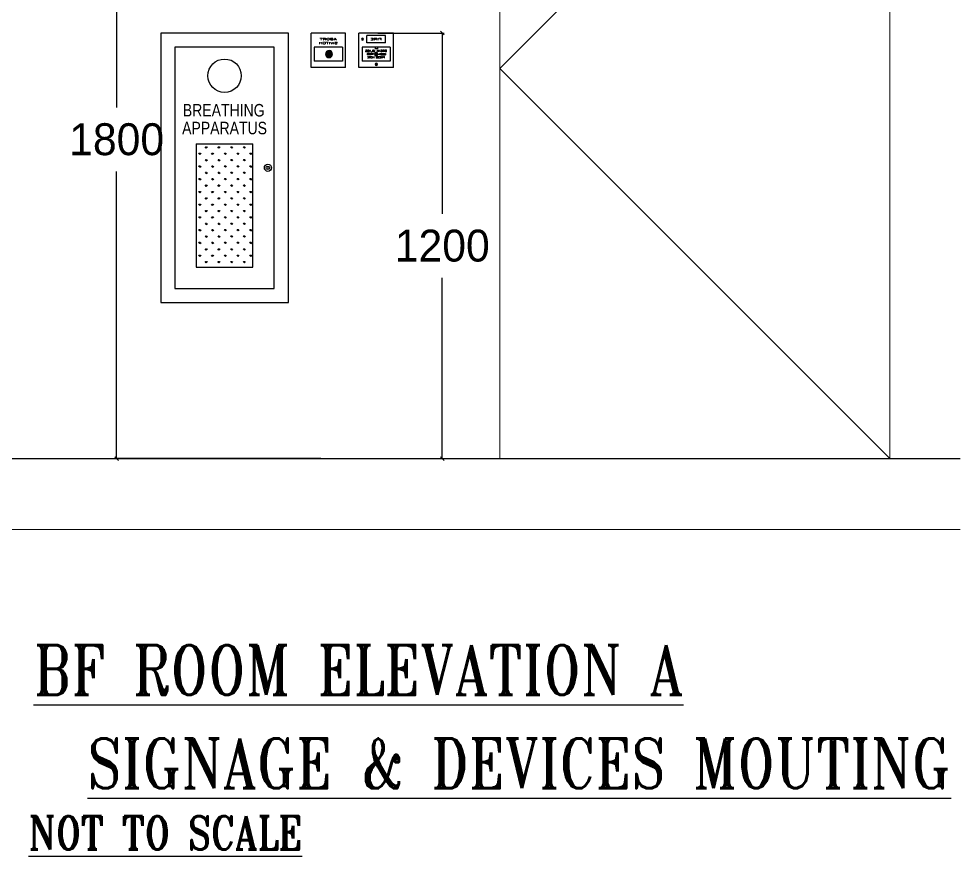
# Model space of a CAD drawing. Header units: millimetres. Extents: x -20146070 to 165023, y -3349561 to 35447.
# Drawn here: x -253901 to -251246, y 28901 to 31263 of the extents above; entities that cross this region are included whole.
import ezdxf
from ezdxf.enums import TextEntityAlignment as Align

# ---------------------------------------------------------------- set-up
doc = ezdxf.new("R2010")
doc.units = ezdxf.units.MM
doc.header["$LTSCALE"] = 50
doc.header["$PDMODE"] = 35
doc.layers.get('Defpoints').update_dxf_attribs({"color": 8, "lineweight": 9})
for name, color, linetype in [('EQUIP', 8, 'Continuous'), ('M_FIREALAM-_E-', 10, 'Continuous'), ('NW_GRID LINE', 8, 'Continuous')]:
    doc.layers.add(name, color=color, linetype=linetype)
doc.layers.add('NW_BEAM AND COLUMN', color=134, linetype='Continuous', lineweight=5)
doc.styles.add('RomanS', font='romans__.ttf', dxfattribs={"width": 0.75, "height": 40})
doc.styles.add('ROMANT', font='romant')
doc.styles.add('STYLE2', font='arial.ttf', dxfattribs={"width": 0.8})
doc.dimstyles.new('DI (MINI 100)', dxfattribs={"dimscale": 500, "dimtxt": 0.18, "dimasz": 0.02, "dimexe": 0.01, "dimexo": 0.01, "dimgap": 0.09, "dimtad": 0, "dimtih": 1, "dimtoh": 1, "dimdec": 0, "dimzin": 0, "dimdsep": 46, "dimtxsty": 'Standard', "dimblk": 'OBLIQUE', "dimcen": 0.09, "dimadec": 0, "dimazin": 0, "dimtfac": 1, "dimtdec": 0, "dimtofl": 0, "dimtmove": 2, "dimatfit": 3, "dimfxl": 1, "dimtolj": 1, "dimtzin": 0, "dimarcsym": 0})

# ---------------------------------------------------------------- blocks, each defined once
blk = doc.blocks.new('MR')
for color, points in [(256, [(84.2, 80.3, 1), (89.9, 80.3, 1)]), (7, [(34.9, 36.3), (34.1, 35.5), (43.8, 37.9), (34.1, 40.3), (34.9, 39.5), (22.7, 39.5), (22.7, 36.3)]), (7, [(53.5, 37.9, 1), (43.8, 37.9, 1)]), (7, [(74.5, 36.3), (74.5, 39.5), (62.4, 39.5), (63.2, 40.3), (53.5, 37.9), (63.2, 35.5), (62.4, 36.3)])]:
    blk.add_hatch(color=color).paths.add_polyline_path(points)
for p, q in [((0, 0), (0, 97.2)), ((0, 97.2), (97.2, 97.2)), ((22.6, 70.1), (22.6, 90.5)), ((22.6, 90.5), (74.6, 90.5)), ((74.6, 70.1), (74.6, 90.5)), ((97.2, 0), (97.2, 97.2)), ((9, 57.7), (9, 18.1)), ((9, 57.7), (88.2, 57.7)), ((22.6, 70.1), (74.6, 70.1)), ((45.2, 57.7), (45.2, 52.8)), ((52, 57.7), (52, 52.8)), ((88.2, 57.7), (88.2, 18.1)), ((45.2, 52.8), (52, 52.8)), ((0, 0), (97.2, 0)), ((9, 18.1), (88.2, 18.1))]:
    blk.add_line(p, q)
at = {"color": 7}
for p, q in [((34.9, 39.5), (22.7, 39.5)), ((22.7, 39.5), (22.7, 36.3)), ((34.9, 36.3), (22.7, 36.3)), ((43.8, 37.9), (34.1, 40.3)), ((34.1, 40.3), (34.9, 39.5)), ((43.8, 37.9), (34.1, 35.5)), ((34.9, 36.3), (34.1, 35.5)), ((53.5, 37.9), (63.2, 40.3)), ((53.5, 37.9), (63.2, 35.5)), ((63.2, 40.3), (62.4, 39.5)), ((62.4, 39.5), (74.5, 39.5)), ((62.4, 36.3), (74.5, 36.3)), ((62.4, 36.3), (63.2, 35.5)), ((74.5, 39.5), (74.5, 36.3))]:
    blk.add_line(p, q, dxfattribs=at)
blk.add_lwpolyline([(47.2, 8.2), (48.6, 7.3), (50.1, 8.2), (50.1, 9.9), (48.6, 10.7), (47.2, 9.9)], close=True)
for centre, radius in [((87.1, 80.3), 2.83), ((48.6, 9), 3.39)]:
    blk.add_circle(centre, radius)
blk.add_circle((48.6, 37.9), 4.85, dxfattribs=at)
at = {"color": 7, "style": 'RomanS'}
for s, height, width, p in [('FIRE', 5.65, 2, (48.6, 80.3)), ('BREAK GLASS', 5.14, 1.3, (49.1, 47.1)), ('PRESS HERE', 4.52, 1.3, (49.1, 28.8))]:
    blk.add_text(s, height=height, dxfattribs=dict(at, width=width)).set_placement(p, align=Align.MIDDLE)
blk = doc.blocks.new('AB')
h = blk.add_hatch(color=0)
h.dxf.hatch_style = 1
h.paths.add_polyline_path([(56.2, 37.9, 1), (36.6, 37.9, 1)])
for p, q in [((0, 0), (0, 97.2)), ((0, 97.2), (97.2, 97.2)), ((97.2, 0), (97.2, 97.2)), ((9, 57.7), (9, 18.1)), ((9, 57.7), (88.2, 57.7)), ((88.2, 57.7), (88.2, 18.1)), ((0, 0), (97.2, 0)), ((9, 18.1), (88.2, 18.1))]:
    blk.add_line(p, q)
blk.add_circle((46.4, 37.9), 9.83)
at = {"color": 7, "style": 'RomanS', "width": 2}
for s, p in [('ABORT', (49, 80.3)), ('SWITCH', (49, 69.2))]:
    blk.add_text(s, height=5.65, dxfattribs=at).set_placement(p, align=Align.MIDDLE)
blk = doc.blocks.new('_Oblique')
at = {"color": 0, "linetype": 'ByBlock', "lineweight": -2}
blk.add_line((-0.5, -0.5), (0.5, 0.5), dxfattribs=at)
blk = doc.blocks.new('*D143')
at = {"layer": 'Defpoints', "color": 0, "transparency": 16777216}
for p in [(-252892.9, 31222.5), (-252892.9, 30022.5), (-252706.6, 30022.5)]:
    blk.add_point(p, dxfattribs=at)
at = {"layer": 'NW_GRID LINE', "color": 0, "lineweight": -2, "transparency": 16777216}
for p, q in [((-252887.9, 31222.5), (-252701.6, 31222.5)), ((-252706.6, 31222.5), (-252706.6, 30712.5)), ((-252706.6, 30022.5), (-252706.6, 30532.5)), ((-252887.9, 30022.5), (-252701.6, 30022.5))]:
    blk.add_line(p, q, dxfattribs=at)
at = {"layer": 'NW_GRID LINE', "color": 0, "lineweight": -2, "transparency": 16777216, "xscale": 10, "yscale": 10, "zscale": 10}
for p, rotation in [((-252706.6, 31222.5), 90), ((-252706.6, 30022.5), 270)]:
    blk.add_blockref('_Oblique', p, dxfattribs=dict(at, rotation=rotation))
at = {"layer": 'NW_GRID LINE', "color": 0, "transparency": 16777216, "insert": (-252706.6, 30622.5), "char_height": 90, "attachment_point": 5}
blk.add_mtext('\\A1;1200', dxfattribs=at)
blk = doc.blocks.new('*D144')
at = {"layer": 'Defpoints', "color": 0, "transparency": 16777216}
for p in [(-253044.3, 31822.5), (-253624.8, 30022.5), (-253044.3, 30022.5)]:
    blk.add_point(p, dxfattribs=at)
at = {"layer": 'NW_GRID LINE', "color": 0, "lineweight": -2, "transparency": 16777216}
for p, q in [((-253049.3, 31822.5), (-253629.8, 31822.5)), ((-253624.8, 31822.5), (-253624.8, 31012.5)), ((-253624.8, 30022.5), (-253624.8, 30832.5)), ((-253049.3, 30022.5), (-253629.8, 30022.5))]:
    blk.add_line(p, q, dxfattribs=at)
at = {"layer": 'NW_GRID LINE', "color": 0, "lineweight": -2, "transparency": 16777216, "xscale": 10, "yscale": 10, "zscale": 10}
for p, rotation in [((-253624.8, 31822.5), 90), ((-253624.8, 30022.5), 270)]:
    blk.add_blockref('_Oblique', p, dxfattribs=dict(at, rotation=rotation))
at = {"layer": 'NW_GRID LINE', "color": 0, "transparency": 16777216, "insert": (-253624.8, 30922.5), "char_height": 90, "attachment_point": 5}
blk.add_mtext('\\A1;1800', dxfattribs=at)

msp = doc.modelspace()

# ---------------------------------------------------------------- hatches: boundary and pattern name
at = {"layer": 'M_FIREALAM-_E-'}
h = msp.add_hatch(dxfattribs=at)
h.set_pattern_fill('GRASS', color=0, style=0)
h.set_pattern_definition([(90, (-752458.945, 1173366.178), (-17.96051224, 17.96051224), [4.7625, -31.1585245]), (45, (-752458.945, 1173366.178), (-17.96051224, 17.96051224), [4.7625, -20.6375]), (135, (-752458.945, 1173366.178), (-17.96051224, -17.96051224), [4.7625, -20.6375])])
h.paths.add_polyline_path([(-253240.4, 30562.5), (-253400.4, 30562.5), (-253400.4, 30910.4), (-253240.4, 30910.4)])

# ---------------------------------------------------------------- linework, layer by layer
for p, q in [((-253140.4, 31222.5), (-253500.4, 31222.5)), ((-253500.4, 31222.5), (-253500.4, 30462.5)), ((-253140.4, 30462.5), (-253140.4, 31222.5)), ((-253180.4, 31182.5), (-253460.4, 31182.5)), ((-253460.4, 31182.5), (-253460.4, 30502.5)), ((-253180.4, 30502.5), (-253180.4, 31182.5)), ((-253460.4, 30502.5), (-253180.4, 30502.5)), ((-253500.4, 30462.5), (-253140.4, 30462.5))]:
    msp.add_line(p, q, dxfattribs=at)
at = {"layer": 'M_FIREALAM-_E-', "color": 0}
for p, q in [((-253400.4, 30910.4), (-253400.4, 30562.5)), ((-253400.4, 30910.4), (-253240.4, 30910.4)), ((-253240.4, 30562.5), (-253240.4, 30910.4)), ((-253400.4, 30562.5), (-253240.4, 30562.5))]:
    msp.add_line(p, q, dxfattribs=at)
at = {"layer": 'M_FIREALAM-_E-'}
msp.add_lwpolyline([(-253198.3, 30845.5), (-253198.3, 30839.5)], dxfattribs=at)
at = {"layer": 'M_FIREALAM-_E-', "color": 0}
msp.add_circle((-253320.4, 31102.2), 47.1, dxfattribs=at)
at = {"layer": 'M_FIREALAM-_E-'}
for radius in [10, 5]:
    msp.add_circle((-253198.3, 30842.5), radius, dxfattribs=at)
at = {"layer": 'NW_BEAM AND COLUMN'}
msp.add_lwpolyline([(-252544.3, 30022.5), (-251444.3, 30022.5), (-251444.3, 32222.5), (-252544.3, 32222.5)], close=True, dxfattribs=at)
for points in [[(-251444.3, 32222.5), (-252544.3, 31122.5), (-251444.3, 30022.5)], [(-255757.7, 29822.5), (-251246.3, 29822.5)]]:
    msp.add_lwpolyline(points, dxfattribs=at)
at = {"layer": 'NW_GRID LINE'}
msp.add_lwpolyline([(-255834.3, 30022.5), (-251246.3, 30022.5)], dxfattribs=at)

# ---------------------------------------------------------------- block references
at = {"layer": 'M_FIREALAM-_E-', "xscale": -1}
for name, p in [('AB', (-252979.3, 31125.2)), ('MR', (-252844.3, 31125.2))]:
    msp.add_blockref(name, p, dxfattribs=at)

# ---------------------------------------------------------------- texts
at = {"layer": 'EQUIP', "color": 7, "style": 'ROMANT', "width": 0.8}
for s, height, p in [('%%UBF ROOM ELEVATION A', 140.625, (-253858.8, 29356)), ('%%UNOT TO SCALE', 93.75, (-253873.2, 28920.1))]:
    msp.add_text(s, height=height, dxfattribs=at).set_placement(p)
msp.add_text('%%USIGNAGE & DEVICES MOUTING', height=140.625, dxfattribs=at).set_placement((-252489.5, 29163.3), align=Align.MIDDLE)
at = {"layer": 'M_FIREALAM-_E-', "color": 0, "style": 'STYLE2', "width": 0.8}
for s, p in [('BREATHING', (-253322.9, 30976.6)), ('APPARATUS', (-253320.5, 30926.4))]:
    msp.add_text(s, height=35.36, dxfattribs=at).set_placement(p, align=Align.BOTTOM_CENTER)

# ---------------------------------------------------------------- dimensions: what is measured, and where the dimension line sits
at = {"layer": 'NW_GRID LINE', "color": 6}
for base, p1, p2, picture, middle in [((-253624.8, 30022.5), (-253044.3, 31822.5), (-253044.3, 30022.5), '*D144', (-253624.8, 30922.5)), ((-252706.6, 30022.5), (-252892.9, 31222.5), (-252892.9, 30022.5), '*D143', (-252706.6, 30622.5))]:
    dim = msp.add_linear_dim(base=base, p1=p1, p2=p2, angle=90, dimstyle='DI (MINI 100)', dxfattribs=at)
    dim.commit()
    dim.dimension.update_dxf_attribs({"geometry": picture, "text_midpoint": middle})

doc.saveas('drawing.dxf')
